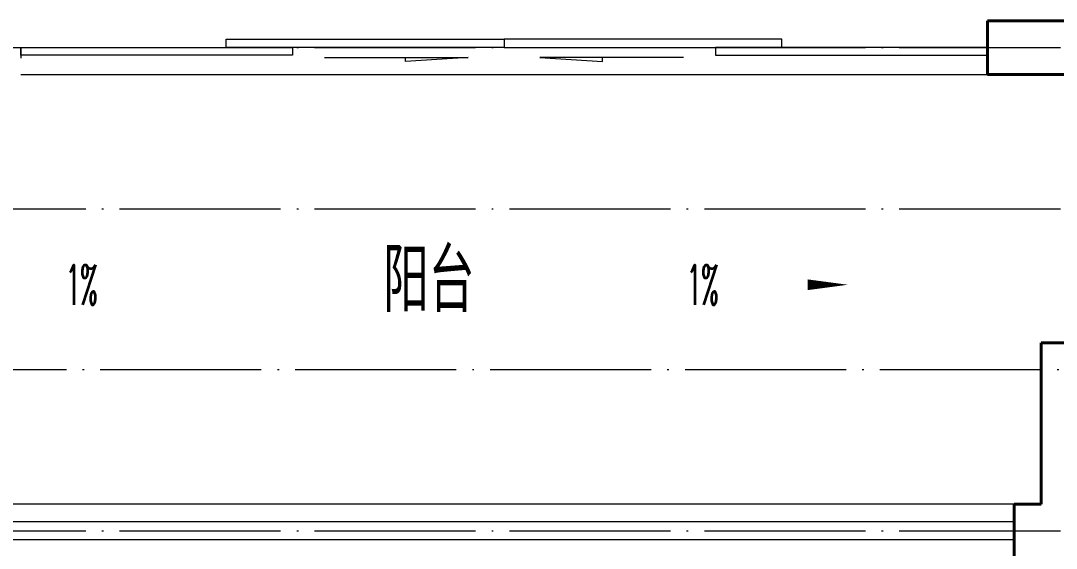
# Model space of a CAD drawing. Extents: x 27938 to 1042331, y -235042 to 1535213.
# Drawn here: x 711267 to 715123, y 441967 to 443932 of the extents above; entities that cross this region are included whole.
import ezdxf

# ---------------------------------------------------------------- set-up
doc = ezdxf.new("R2010")
doc.units = 0
doc.header["$LTSCALE"] = 1000
doc.header["$MEASUREMENT"] = 0
doc.linetypes.add('DOTE', pattern=[2.42, 2, -0.2, 0.02, -0.2])
doc.layers.add('3.5方案汇报，与郭总、侯月琴确定户型_t8$0$2020.03.04 -1安徽标准化洋房户型(UA）_t8_t8$0$看线', color=154, linetype='Continuous')
doc.layers.add('PUB_TEXT', color=4, linetype='Continuous')
for name, color, linetype, lineweight in [('DOTE', 19, 'DOTE', 9), ('WALL', 9, 'Continuous', 40), ('WINDOW', 8, 'Continuous', 15), ('平面-排水沟', 86, 'Continuous', 15), ('平面-栏杆', 135, 'Continuous', 15), ('平面-看线', 45, 'Continuous', 15)]:
    doc.layers.add(name, color=color, linetype=linetype, lineweight=lineweight)
doc.styles.add('_TCH_DIM', font='SIMPLEX.shx', dxfattribs={"width": 0.6, "oblique": 10, "bigfont": 'hztxt.shx'})
doc.styles.get("Standard").update_dxf_attribs({"font": 'gbenor.shx', "bigfont": 'gbcbig.shx'})

# ---------------------------------------------------------------- blocks, each defined once
blk = doc.blocks.new('GFDGDGRDGRDG')
at = {"layer": 'DOTE', "linetype": 'DOTE', "ltscale": 0.3}
for p, q in [((573593.7, 364358.3), (626393.7, 364358.3)), ((573593.7, 363758.3), (626393.7, 363758.3)), ((626393.7, 363158.3), (573593.7, 363158.3)), ((573593.7, 362558.3), (626393.7, 362558.3))]:
    blk.add_line(p, q, dxfattribs=at)
blk = doc.blocks.new('$DorLib2D$00000138')
at = {"color": 0, "linetype": 'Continuous'}
for p, q in [((-0.2875, 0), (-0.2875, 0.1538)), ((-0.2875, 0.1538), (0, 0.1538)), ((0, 0.1538), (0, 0)), ((0.2875, 0.1538), (0, 0.1538)), ((0.2875, 0), (0.2875, 0.1538)), ((-0.5, -0.1399), (-0.5, 0)), ((-0.5, 0), (-0.2188, 0)), ((0, 0), (-0.2875, 0)), ((-0.2188, 0), (-0.2188, -0.1399)), ((0, 0), (0.2875, 0)), ((0.2188, 0), (0.2188, -0.1399)), ((0.5, 0), (0.2188, 0)), ((0.5, 0), (0.5, -0.1946)), ((0.5, -0.1399), (0.5, 0)), ((-0.2188, -0.1399), (-0.5, -0.1399)), ((0.2188, -0.1399), (0.5, -0.1399)), ((-0.1857, -0.186), (-0.037, -0.186)), ((-0.037, -0.186), (-0.1019, -0.2583)), ((-0.1019, -0.2583), (-0.1019, -0.186)), ((0.1857, -0.186), (0.037, -0.186)), ((0.037, -0.186), (0.1019, -0.2583)), ((0.1019, -0.2583), (0.1019, -0.186))]:
    blk.add_line(p, q, dxfattribs=at)

msp = doc.modelspace()

# ---------------------------------------------------------------- linework, layer by layer
at = {"layer": 'WALL', "color": 8}
for p, q in [((715816.6, 443932.1), (714866.6, 443932.1)), ((714866.6, 443932.1), (714866.6, 443732.1)), ((714866.6, 443732.1), (715816.6, 443732.1)), ((715066.6, 442732.1), (715066.6, 442132.1)), ((715816.6, 442732.1), (715066.6, 442732.1)), ((715066.6, 442132.1), (714966.6, 442132.1)), ((714966.6, 441932.1), (714966.6, 442132.1))]:
    msp.add_line(p, q, dxfattribs=at)
at = {"layer": 'WINDOW'}
msp.add_line((711266.6, 443732.1), (714866.6, 443732.1), dxfattribs=at)
at = {"layer": '平面-排水沟', "color": 8}
for points in [[(711377.7, 442980.8, 0, 0, 0), (711080.4, 443148.3, 0, 40, 0), (711211.1, 443074.6, 0, 0, 0)], [(713925.7, 442948.8, 0, 0, 0), (714347.1, 442948.8, 0, 40, 0), (714197.1, 442948.8, 0, 0, 0)]]:
    msp.add_lwpolyline(points, format="xyseb", dxfattribs=at)
at = {"layer": '平面-栏杆', "color": 8}
for points in [[(714966.6, 442065.4), (710466.6, 442065.4)], [(714966.6, 441998.8), (710466.6, 441998.8)]]:
    msp.add_lwpolyline(points, dxfattribs=at)
at = {"layer": '平面-看线', "color": 8}
msp.add_lwpolyline([(714966.6, 442132.1), (710466.6, 442132.1)], dxfattribs=at)

# ---------------------------------------------------------------- block references
at = {"layer": '3.5方案汇报，与郭总、侯月琴确定户型_t8$0$2020.03.04 -1安徽标准化洋房户型(UA）_t8_t8$0$看线', "ltscale": 10}
msp.add_blockref('GFDGDGRDGRDG', (106822.9, 79473.8), dxfattribs=at)
at = {"layer": 'WINDOW', "xscale": -3600, "yscale": 199.9999999990687, "zscale": -3600, "rotation": 359.9999999997777}
msp.add_blockref('$DorLib2D$00000138', (713066.6, 443832.1), dxfattribs=at)

# ---------------------------------------------------------------- texts
at = {"layer": 'PUB_TEXT', "color": 8}
msp.add_text('阳台', height=236.31, dxfattribs=at).set_placement((712616.4, 442847.1))
at = {"layer": '平面-排水沟', "color": 8, "style": '_TCH_DIM', "width": 0.423529}
for p in [(711434.5, 442874.4), (713747.4, 442874.4)]:
    msp.add_text('1%', height=148.75, dxfattribs=at).set_placement(p)

doc.saveas('drawing.dxf')
